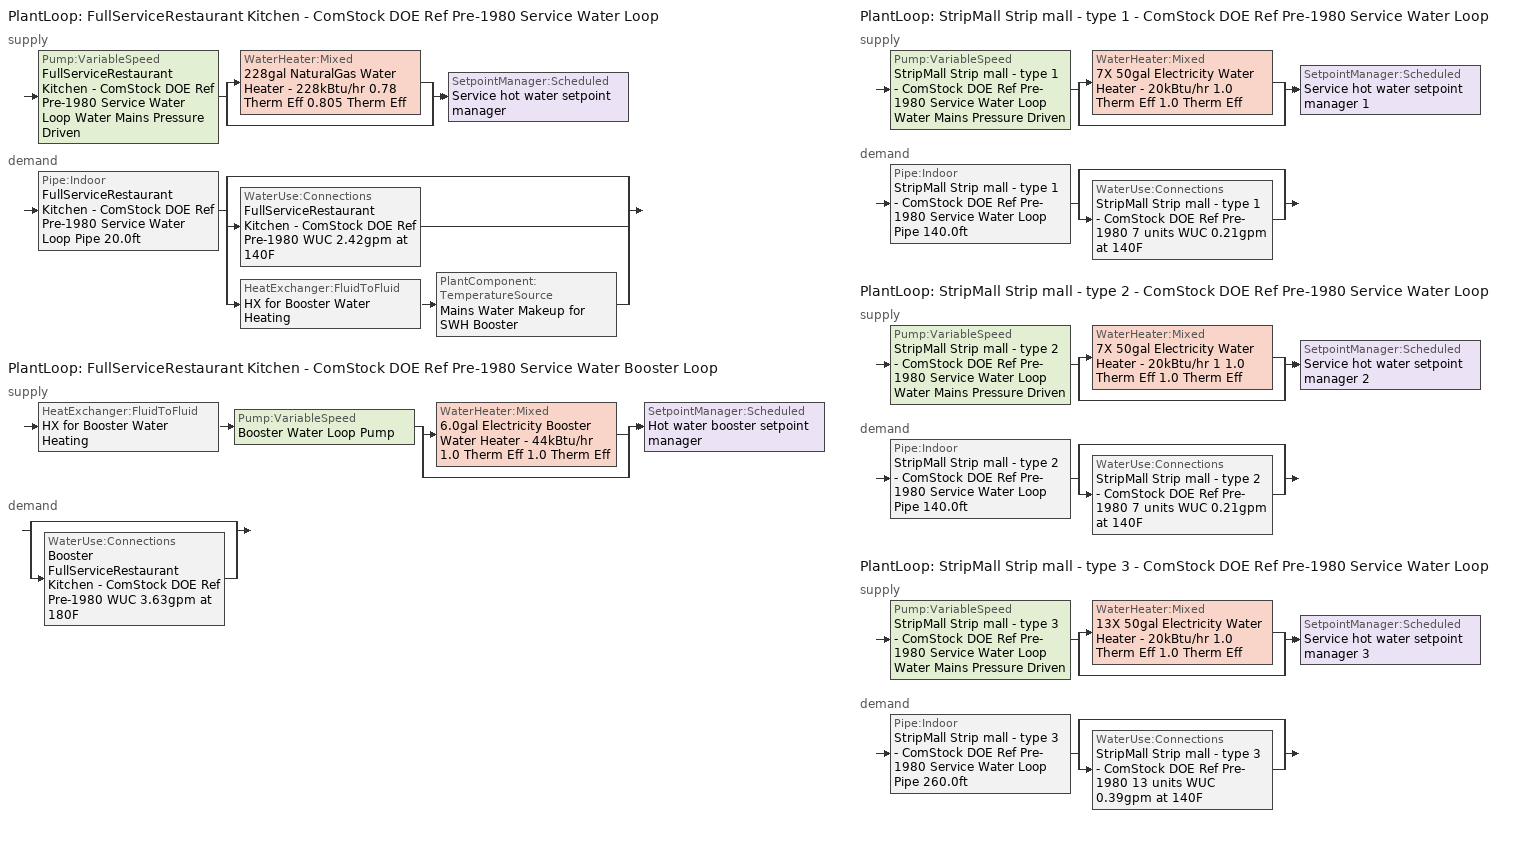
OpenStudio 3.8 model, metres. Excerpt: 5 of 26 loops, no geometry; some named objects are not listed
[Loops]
PlantLoop 'FullServiceRestaurant Kitchen - ComStock DOE Ref Pre-1980 Service Water Loop'
 supply: Pump:VariableSpeed 'FullServiceRestaurant Kitchen - ComStock DOE Ref Pre-1980 Service Water Loop Water Mains Pressure Driven' > split
  | WaterHeater:Mixed '228gal NaturalGas Water Heater - 228kBtu/hr 0.78 Therm Eff 0.805 Therm Eff'
  | bypass
  join > SetpointManager:Scheduled 'Service hot water setpoint manager'
 demand: Pipe:Indoor 'FullServiceRestaurant Kitchen - ComStock DOE Ref Pre-1980 Service Water Loop Pipe 20.0ft' > split
  | bypass
  | WaterUse:Connections 'FullServiceRestaurant Kitchen - ComStock DOE Ref Pre-1980 WUC 2.42gpm at 140F'
  | HeatExchanger:FluidToFluid 'HX for Booster Water Heating' > PlantComponent:TemperatureSource 'Mains Water Makeup for SWH Booster'
PlantLoop 'FullServiceRestaurant Kitchen - ComStock DOE Ref Pre-1980 Service Water Booster Loop'
 supply: HeatExchanger:FluidToFluid 'HX for Booster Water Heating' > Pump:VariableSpeed 'Booster Water Loop Pump' > split
  | WaterHeater:Mixed '6.0gal Electricity Booster Water Heater - 44kBtu/hr 1.0 Therm Eff 1.0 Therm Eff'
  | bypass
  join > SetpointManager:Scheduled 'Hot water booster setpoint manager'
 demand: split
  | bypass
  | WaterUse:Connections 'Booster FullServiceRestaurant Kitchen - ComStock DOE Ref Pre-1980 WUC 3.63gpm at 180F'
PlantLoop 'StripMall Strip mall - type 1 - ComStock DOE Ref Pre-1980 Service Water Loop'
 supply: Pump:VariableSpeed 'StripMall Strip mall - type 1 - ComStock DOE Ref Pre-1980 Service Water Loop Water Mains Pressure Driven' > split
  | WaterHeater:Mixed '7X 50gal Electricity Water Heater - 20kBtu/hr 1.0 Therm Eff 1.0 Therm Eff'
  | bypass
  join > SetpointManager:Scheduled 'Service hot water setpoint manager 1'
 demand: Pipe:Indoor 'StripMall Strip mall - type 1 - ComStock DOE Ref Pre-1980 Service Water Loop Pipe 140.0ft' > split
  | bypass
  | WaterUse:Connections 'StripMall Strip mall - type 1 - ComStock DOE Ref Pre-1980 7 units WUC 0.21gpm at 140F'
PlantLoop 'StripMall Strip mall - type 2 - ComStock DOE Ref Pre-1980 Service Water Loop'
 supply: Pump:VariableSpeed 'StripMall Strip mall - type 2 - ComStock DOE Ref Pre-1980 Service Water Loop Water Mains Pressure Driven' > split
  | WaterHeater:Mixed '7X 50gal Electricity Water Heater - 20kBtu/hr 1 1.0 Therm Eff 1.0 Therm Eff'
  | bypass
  join > SetpointManager:Scheduled 'Service hot water setpoint manager 2'
 demand: Pipe:Indoor 'StripMall Strip mall - type 2 - ComStock DOE Ref Pre-1980 Service Water Loop Pipe 140.0ft' > split
  | bypass
  | WaterUse:Connections 'StripMall Strip mall - type 2 - ComStock DOE Ref Pre-1980 7 units WUC 0.21gpm at 140F'
PlantLoop 'StripMall Strip mall - type 3 - ComStock DOE Ref Pre-1980 Service Water Loop'
 supply: Pump:VariableSpeed 'StripMall Strip mall - type 3 - ComStock DOE Ref Pre-1980 Service Water Loop Water Mains Pressure Driven' > split
  | WaterHeater:Mixed '13X 50gal Electricity Water Heater - 20kBtu/hr 1.0 Therm Eff 1.0 Therm Eff'
  | bypass
  join > SetpointManager:Scheduled 'Service hot water setpoint manager 3'
 demand: Pipe:Indoor 'StripMall Strip mall - type 3 - ComStock DOE Ref Pre-1980 Service Water Loop Pipe 260.0ft' > split
  | bypass
  | WaterUse:Connections 'StripMall Strip mall - type 3 - ComStock DOE Ref Pre-1980 13 units WUC 0.39gpm at 140F'
[Construction]
Uninsulated copper pipe 0.75in type L: Copper pipe 0.75in type L
Uninsulated copper pipe 0.75in type L 1: Copper pipe 0.75in type L 1
Uninsulated copper pipe 0.75in type L 2: Copper pipe 0.75in type L 2
Uninsulated copper pipe 0.75in type L 3: Copper pipe 0.75in type L 3
[Material] Roughness=Smooth; Thickness {m}=0.001143; Conductivity {W/m-K}=386; Density {kg/m3}=8906.27; Specific Heat {J/kg-K}=385.1856; Thermal Absorptance=0.9; Solar Absorptance=0.7; Visible Absorptance=0.7
Copper pipe 0.75in type L; Copper pipe 0.75in type L 1; Copper pipe 0.75in type L 2; Copper pipe 0.75in type L 3
[WaterUse:Connections] Drain Water Heat Exchanger Type=None; Drain Water Heat Exchanger Destination=Plant
Name | Water Use Equipment Name 1
Booster FullServiceRestaurant Kitchen - ComStock DOE Ref Pre-1980 WUC 3.63gpm at 180F | Booster FullServiceRestaurant Kitchen - ComStock DOE Ref Pre-1980 Service Water Use 3.63gpm at 180F
FullServiceRestaurant Kitchen - ComStock DOE Ref Pre-1980 WUC 2.42gpm at 140F | FullServiceRestaurant Kitchen - ComStock DOE Ref Pre-1980 Service Water Use 2.42gpm at 140F
StripMall Strip mall - type 1 - ComStock DOE Ref Pre-1980 7 units WUC 0.21gpm at 140F | StripMall Strip mall - type 1 - ComStock DOE Ref Pre-1980 7 units Service Water Use 0.21gpm at 140F
StripMall Strip mall - type 2 - ComStock DOE Ref Pre-1980 7 units WUC 0.21gpm at 140F | StripMall Strip mall - type 2 - ComStock DOE Ref Pre-1980 7 units Service Water Use 0.21gpm at 140F
StripMall Strip mall - type 3 - ComStock DOE Ref Pre-1980 13 units WUC 0.39gpm at 140F | StripMall Strip mall - type 3 - ComStock DOE Ref Pre-1980 13 units Service Water Use 0.39gpm at 140F
[WaterUse:Equipment:Definition] Sensible Fraction Schedule=Fraction Sensible - 0.2; Latent Fraction Schedule=Fraction Latent - 0.05
Name | Peak Flow Rate {m3/s} | Target Temperature Schedule
Booster FullServiceRestaurant Kitchen - ComStock DOE Ref Pre-1980 Service Water Use Def 3.63gpm | 0.000228754 | Mixed Water At Faucet Temp - 180F
FullServiceRestaurant Kitchen - ComStock DOE Ref Pre-1980 Service Water Use Def 2.42gpm | 0.000152503 | Mixed Water At Faucet Temp - 140F
StripMall Strip mall - type 1 - ComStock DOE Ref Pre-1980 7 units Service Water Use Def 0.21gpm; StripMall Strip mall - type 2 - ComStock DOE Ref Pre-1980 7 units Service Water Use Def 0.21gpm | 1.32489e-05 | Mixed Water At Faucet Temp - 140F
StripMall Strip mall - type 3 - ComStock DOE Ref Pre-1980 13 units Service Water Use Def 0.39gpm | 2.46052e-05 | Mixed Water At Faucet Temp - 140F
[WaterUse:Equipment]
Name | Water Use Equipment Definition | Flow Rate Fraction Schedule
Booster FullServiceRestaurant Kitchen - ComStock DOE Ref Pre-1980 Service Water Use 3.63gpm at 180F | Booster FullServiceRestaurant Kitchen - ComStock DOE Ref Pre-1980 Service Water Use Def 3.63gpm | RestaurantSitDown BLDG_SWH_SCH
FullServiceRestaurant Kitchen - ComStock DOE Ref Pre-1980 Service Water Use 2.42gpm at 140F | FullServiceRestaurant Kitchen - ComStock DOE Ref Pre-1980 Service Water Use Def 2.42gpm | RestaurantSitDown BLDG_SWH_SCH
StripMall Strip mall - type 1 - ComStock DOE Ref Pre-1980 7 units Service Water Use 0.21gpm at 140F | StripMall Strip mall - type 1 - ComStock DOE Ref Pre-1980 7 units Service Water Use Def 0.21gpm | RetailStripmall Type1_SWH_SCH
StripMall Strip mall - type 2 - ComStock DOE Ref Pre-1980 7 units Service Water Use 0.21gpm at 140F | StripMall Strip mall - type 2 - ComStock DOE Ref Pre-1980 7 units Service Water Use Def 0.21gpm | RetailStripmall Type2_SWH_SCH
StripMall Strip mall - type 3 - ComStock DOE Ref Pre-1980 13 units Service Water Use 0.39gpm at 140F | StripMall Strip mall - type 3 - ComStock DOE Ref Pre-1980 13 units Service Water Use Def 0.39gpm | RetailStripmall Type3_SWH_SCH
[PlantLoop] Glycol Concentration=0; Load Distribution Scheme=Optimal
Name | Maximum Loop Temperature {C} | Minimum Loop Temperature {C} | Maximum Loop Flow Rate {m3/s} | Plant Loop Volume {m3}
FullServiceRestaurant Kitchen - ComStock DOE Ref Pre-1980 Service Water Loop | 60 | 10 | 0.00205878 | 0.247054
FullServiceRestaurant Kitchen - ComStock DOE Ref Pre-1980 Service Water Booster Loop |  |  | 0.000228754 | 0.0274505
StripMall Strip mall - type 1 - ComStock DOE Ref Pre-1980 Service Water Loop; StripMall Strip mall - type 2 - ComStock DOE Ref Pre-1980 Service Water Loop | 60 | 10 | 1.32489e-05 | 0.00158987
StripMall Strip mall - type 3 - ComStock DOE Ref Pre-1980 Service Water Loop | 60 | 10 | 2.46052e-05 | 0.00295262
[Sizing:Plant] Loop Type=Heating; Loop Design Temperature Difference {deltaC}=5; Sizing Option=NonCoincident; Zone Timesteps in Averaging Window=1; Coincident Sizing Factor Mode=None
Name | Design Loop Exit Temperature {C}
FullServiceRestaurant Kitchen - ComStock DOE Ref Pre-1980 Service Water Loop; StripMall Strip mall - type 1 - ComStock DOE Ref Pre-1980 Service Water Loop; StripMall Strip mall - type 2 - ComStock DOE Ref Pre-1980 Service Water Loop; StripMall Strip mall - type 3 - ComStock DOE Ref Pre-1980 Service Water Loop | 60
FullServiceRestaurant Kitchen - ComStock DOE Ref Pre-1980 Service Water Booster Loop | 82.2222
[SetpointManager:Scheduled] Control Variable=Temperature
Name | Schedule | Setpoint Node or NodeList
Service hot water setpoint manager | Service Water Loop Temp - 140F | FullServiceRestaurant Kitchen - ComStock DOE Ref Pre-1980 Service Water Loop Supply Outlet Node
Hot water booster setpoint manager | Service Water Booster Temp - 180.00000000000006F | FullServiceRestaurant Kitchen - ComStock DOE Ref Pre-1980 Service Water Booster Loop Supply Outlet Node
Service hot water setpoint manager 1 | Service Water Loop Temp - 140F | StripMall Strip mall - type 1 - ComStock DOE Ref Pre-1980 Service Water Loop Supply Outlet Node
Service hot water setpoint manager 2 | Service Water Loop Temp - 140F | StripMall Strip mall - type 2 - ComStock DOE Ref Pre-1980 Service Water Loop Supply Outlet Node
Service hot water setpoint manager 3 | Service Water Loop Temp - 140F | StripMall Strip mall - type 3 - ComStock DOE Ref Pre-1980 Service Water Loop Supply Outlet Node
[Pump:VariableSpeed] Coefficient 1 of the Part Load Performance Curve=0; Coefficient 2 of the Part Load Performance Curve=3.2485; Coefficient 3 of the Part Load Performance Curve=-4.7443; Coefficient 4 of the Part Load Performance Curve=2.5294; Pump Control Type=Intermittent; Skin Loss Radiative Fraction=0.5; Design Power Sizing Method=PowerPerFlowPerPressure; Design Electric Power per Unit Flow Rate {W/(m3/s)}=348701.1; Design Shaft Power per Unit Flow Rate per Unit Head {W-s/m3-Pa}=1.28205; Design Minimum Flow Rate Fraction=0
Name | Rated Flow Rate {m3/s} | Rated Pump Head {Pa} | Rated Power Consumption {W} | Motor Efficiency | Minimum Flow Rate {m3/s}
FullServiceRestaurant Kitchen - ComStock DOE Ref Pre-1980 Service Water Loop Water Mains Pressure Driven | 0.00205878 | 0.001 | 3.19935e-06 | 0.825
Booster Water Loop Pump | 0.000228754 | 0 | 0 | 1 | 0
StripMall Strip mall - type 1 - ComStock DOE Ref Pre-1980 Service Water Loop Water Mains Pressure Driven; StripMall Strip mall - type 2 - ComStock DOE Ref Pre-1980 Service Water Loop Water Mains Pressure Driven | 1.32489e-05 | 0.001 | 2.05889e-08 | 0.825
StripMall Strip mall - type 3 - ComStock DOE Ref Pre-1980 Service Water Loop Water Mains Pressure Driven | 2.46052e-05 | 0.001 | 3.82365e-08 | 0.825
[WaterHeater:Mixed] Deadband Temperature Difference {deltaC}=2; Heater Control Type=Cycle; Off Cycle Parasitic Fuel Consumption Rate {W}=0; Off Cycle Parasitic Heat Fraction to Tank=0; On Cycle Parasitic Fuel Consumption Rate {W}=0; On Cycle Parasitic Heat Fraction to Tank=0; Ambient Temperature Indicator=Schedule; Use Side Effectiveness=1; Source Side Effectiveness=1; Use Side Design Flow Rate {m3/s}=autosize; Source Side Design Flow Rate {m3/s}=autosize; Indirect Water Heating Recovery Time {hr}=1.5; Source Side Flow Control Mode=IndirectHeatPrimarySetpoint
Name | Tank Volume {m3} | Setpoint Temperature Schedule | Maximum Temperature Limit {C} | Heater Maximum Capacity {W} | Heater Fuel Type | Heater Thermal Efficiency | Off Cycle Parasitic Fuel Type | On Cycle Parasitic Fuel Type | Ambient Temperature Schedule | Off Cycle Loss Coefficient to Ambient Temperature {W/K} | On Cycle Loss Coefficient to Ambient Temperature {W/K}
228gal NaturalGas Water Heater - 228kBtu/hr 0.78 Therm Eff 0.805 Therm Eff | 0.86469 | Service Water Loop Temp - 140F | 60 | 66945.3 | NaturalGas | 0.804704 | NaturalGas | NaturalGas | Water Heater Ambient Temp Schedule - 70.0f | 10.123 | 10.123
6.0gal Electricity Booster Water Heater - 44kBtu/hr 1.0 Therm Eff 1.0 Therm Eff | 0.0227125 | Service Water Booster Temp - 180.00000000000006F | 82.2222 | 12853.5 | Electricity | 1 | Electricity | Electricity | Water Heater Ambient Temp Schedule - 70.0 | 1.59362 | 1.59362
7X 50gal Electricity Water Heater - 20kBtu/hr 1.0 Therm Eff 1.0 Therm Eff; 7X 50gal Electricity Water Heater - 20kBtu/hr 1 1.0 Therm Eff 1.0 Therm Eff | 1.32489 | Service Water Loop Temp - 140F | 60 | 41029.9 | Electricity | 1 | Electricity | Electricity | Water Heater Ambient Temp Schedule - 70.0f | 1.42106 | 1.42106
13X 50gal Electricity Water Heater - 20kBtu/hr 1.0 Therm Eff 1.0 Therm Eff | 2.46052 | Service Water Loop Temp - 140F | 60 | 76198.5 | Electricity | 1 | Electricity | Electricity | Water Heater Ambient Temp Schedule - 70.0f | 1.42106 | 1.42106
[WaterHeater:Sizing] Design Mode=PeakDraw; Time Storage Can Meet Peak Draw {hr}=0.538503; Time for Tank Recovery {hr}=0; Nominal Tank Volume for Autosizing Plant Connections {m3}=1
228gal NaturalGas Water Heater - 228kBtu/hr 0.78 Therm Eff 0.805 Therm Eff; 6.0gal Electricity Booster Water Heater - 44kBtu/hr 1.0 Therm Eff 1.0 Therm Eff; 7X 50gal Electricity Water Heater - 20kBtu/hr 1.0 Therm Eff 1.0 Therm Eff; 7X 50gal Electricity Water Heater - 20kBtu/hr 1 1.0 Therm Eff 1.0 Therm Eff; 13X 50gal Electricity Water Heater - 20kBtu/hr 1.0 Therm Eff 1.0 Therm Eff
[Pipe:Indoor] Environment Type=Schedule; Pipe Inside Diameter {m}=0.019939
Name | Construction | Ambient Temperature Schedule | Ambient Air Velocity Schedule | Pipe Length {m}
FullServiceRestaurant Kitchen - ComStock DOE Ref Pre-1980 Service Water Loop Pipe 20.0ft | Uninsulated copper pipe 0.75in type L | FullServiceRestaurant Kitchen - ComStock DOE Ref Pre-1980 Service Water Loop Piping Air Temp - 70F | FullServiceRestaurant Kitchen - ComStock DOE Ref Pre-1980 Service Water Loop Piping Air Velocity - 0.67mph | 6.096
StripMall Strip mall - type 1 - ComStock DOE Ref Pre-1980 Service Water Loop Pipe 140.0ft | Uninsulated copper pipe 0.75in type L 1 | StripMall Strip mall - type 1 - ComStock DOE Ref Pre-1980 Service Water Loop Piping Air Temp - 70F | StripMall Strip mall - type 1 - ComStock DOE Ref Pre-1980 Service Water Loop Piping Air Velocity - 0.67mph | 42.672
StripMall Strip mall - type 2 - ComStock DOE Ref Pre-1980 Service Water Loop Pipe 140.0ft | Uninsulated copper pipe 0.75in type L 2 | StripMall Strip mall - type 2 - ComStock DOE Ref Pre-1980 Service Water Loop Piping Air Temp - 70F | StripMall Strip mall - type 2 - ComStock DOE Ref Pre-1980 Service Water Loop Piping Air Velocity - 0.67mph | 42.672
StripMall Strip mall - type 3 - ComStock DOE Ref Pre-1980 Service Water Loop Pipe 260.0ft | Uninsulated copper pipe 0.75in type L 3 | StripMall Strip mall - type 3 - ComStock DOE Ref Pre-1980 Service Water Loop Piping Air Temp - 70F | StripMall Strip mall - type 3 - ComStock DOE Ref Pre-1980 Service Water Loop Piping Air Velocity - 0.67mph | 79.248
[HeatExchanger:FluidToFluid]
HX for Booster Water Heating: Loop Demand Side Design Flow Rate {m3/s}=0.000228754; Loop Supply Side Design Flow Rate {m3/s}=0.000228754; Heat Exchange Model Type=Ideal; Heat Exchanger U-Factor Times Area Value {W/K}=278.766; Control Type=UncontrolledOn; Minimum Temperature Difference to Activate Heat Exchanger {deltaC}=0.01; Heat Transfer Metering End Use Type=LoopToLoop; Component Override Cooling Control Temperature Mode=Loop; Sizing Factor=1; Operation Minimum Temperature Limit {C}=0; Operation Maximum Temperature Limit {C}=100
[PlantComponent:TemperatureSource]
Mains Water Makeup for SWH Booster: Design Volume Flow Rate {m3/s}=0.00205878; Temperature Specification Type=Scheduled; Source Temperature {C}=8; Source Temperature Schedule=Mains Water Temperature
[EnergyManagementSystem:Sensor] Output Variable or Output Meter Index Key=Environment
Name | Output Variable or Output Meter
Mains_Water_Temp_Sen | Site Mains Water Temperature
OAT; OAT_1; OAT_2; OAT_3 | Site Outdoor Air Drybulb Temperature
[EnergyManagementSystem:Actuator] Actuated Component Control Type=Schedule Value
Name | Actuated Component | Actuated Component Type
Mains_Water_Temp_Act | Mains Water Temperature | Schedule:Constant
ZoneFullServiceRestaurantDiningBStoryGroundPSZACHtgSch0 | FullServiceRestaurant HtgSetp | Schedule:Year
ZoneFullServiceRestaurantDiningBStoryGroundPSZACClgSch0 | FullServiceRestaurant ClgSetp | Schedule:Year
ZoneStripMallStripmalltype1BStoryGroundPSZACHtgSch0; ZoneStripMallStripmalltype2BStoryGroundPSZACHtgSch0; ZoneStripMallStripmalltype3BStoryGroundPSZACHtgSch0 | StripMall HtgSetp | Schedule:Year
ZoneStripMallStripmalltype1BStoryGroundPSZACClgSch0; ZoneStripMallStripmalltype2BStoryGroundPSZACClgSch0; ZoneStripMallStripmalltype3BStoryGroundPSZACClgSch0 | StripMall ClgSetp | Schedule:Year
sch_fraction_oa_min_ems_Zone_StripMall_Strip_mall___type_3_B____Story_Ground_PSZ_AC_OA_System_Controller | FRAC_OA_MIN_ems_Zone_StripMall_Strip_mall___type_3_B____Story_Ground_PSZ_AC_OA_System_Controller | Schedule:Constant
sch_fraction_oa_max_ems_Zone_StripMall_Strip_mall___type_3_B____Story_Ground_PSZ_AC_OA_System_Controller | FRAC_OA_MAX_ems_Zone_StripMall_Strip_mall___type_3_B____Story_Ground_PSZ_AC_OA_System_Controller | Schedule:Year
sch_fraction_oa_min_ems_Zone_StripMall_Strip_mall___type_3_B_end_a___Story_Ground_PSZ_AC_OA_System_Controller | FRAC_OA_MIN_ems_Zone_StripMall_Strip_mall___type_3_B_end_a___Story_Ground_PSZ_AC_OA_System_Controller | Schedule:Constant
sch_fraction_oa_max_ems_Zone_StripMall_Strip_mall___type_3_B_end_a___Story_Ground_PSZ_AC_OA_System_Controller | FRAC_OA_MAX_ems_Zone_StripMall_Strip_mall___type_3_B_end_a___Story_Ground_PSZ_AC_OA_System_Controller | Schedule:Year
sch_fraction_oa_min_ems_Zone_StripMall_Strip_mall___type_3_A____Story_Ground_PSZ_AC_OA_System_Controller | FRAC_OA_MIN_ems_Zone_StripMall_Strip_mall___type_3_A____Story_Ground_PSZ_AC_OA_System_Controller | Schedule:Constant
sch_fraction_oa_max_ems_Zone_StripMall_Strip_mall___type_3_A____Story_Ground_PSZ_AC_OA_System_Controller | FRAC_OA_MAX_ems_Zone_StripMall_Strip_mall___type_3_A____Story_Ground_PSZ_AC_OA_System_Controller | Schedule:Year
sch_fraction_oa_min_ems_Zone_StripMall_Strip_mall___type_3_C____Story_Ground_PSZ_AC_OA_System_Controller | FRAC_OA_MIN_ems_Zone_StripMall_Strip_mall___type_3_C____Story_Ground_PSZ_AC_OA_System_Controller | Schedule:Constant
sch_fraction_oa_max_ems_Zone_StripMall_Strip_mall___type_3_C____Story_Ground_PSZ_AC_OA_System_Controller | FRAC_OA_MAX_ems_Zone_StripMall_Strip_mall___type_3_C____Story_Ground_PSZ_AC_OA_System_Controller | Schedule:Year
sch_fraction_oa_min_ems_Zone_FullServiceRestaurant_Dining_B____Story_Ground_PSZ_AC_OA_System_Controller | FRAC_OA_MIN_ems_Zone_FullServiceRestaurant_Dining_B____Story_Ground_PSZ_AC_OA_System_Controller | Schedule:Constant
sch_fraction_oa_max_ems_Zone_FullServiceRestaurant_Dining_B____Story_Ground_PSZ_AC_OA_System_Controller | FRAC_OA_MAX_ems_Zone_FullServiceRestaurant_Dining_B____Story_Ground_PSZ_AC_OA_System_Controller | Schedule:Year
sch_fraction_oa_min_ems_Zone_FullServiceRestaurant_Kitchen_B____Story_Ground_PSZ_AC_OA_System_Controller | FRAC_OA_MIN_ems_Zone_FullServiceRestaurant_Kitchen_B____Story_Ground_PSZ_AC_OA_System_Controller | Schedule:Constant
sch_fraction_oa_max_ems_Zone_FullServiceRestaurant_Kitchen_B____Story_Ground_PSZ_AC_OA_System_Controller | FRAC_OA_MAX_ems_Zone_FullServiceRestaurant_Kitchen_B____Story_Ground_PSZ_AC_OA_System_Controller | Schedule:Constant
sch_fraction_oa_min_ems_Zone_StripMall_Strip_mall___type_2_A____Story_Ground_PSZ_AC_OA_System_Controller | FRAC_OA_MIN_ems_Zone_StripMall_Strip_mall___type_2_A____Story_Ground_PSZ_AC_OA_System_Controller | Schedule:Constant
sch_fraction_oa_max_ems_Zone_StripMall_Strip_mall___type_2_A____Story_Ground_PSZ_AC_OA_System_Controller | FRAC_OA_MAX_ems_Zone_StripMall_Strip_mall___type_2_A____Story_Ground_PSZ_AC_OA_System_Controller | Schedule:Year
sch_fraction_oa_min_ems_Zone_StripMall_Strip_mall___type_1_A____Story_Ground_PSZ_AC_OA_System_Controller | FRAC_OA_MIN_ems_Zone_StripMall_Strip_mall___type_1_A____Story_Ground_PSZ_AC_OA_System_Controller | Schedule:Constant
sch_fraction_oa_max_ems_Zone_StripMall_Strip_mall___type_1_A____Story_Ground_PSZ_AC_OA_System_Controller | FRAC_OA_MAX_ems_Zone_StripMall_Strip_mall___type_1_A____Story_Ground_PSZ_AC_OA_System_Controller | Schedule:Year
sch_fraction_oa_min_ems_Zone_StripMall_Strip_mall___type_1_C____Story_Ground_PSZ_AC_OA_System_Controller | FRAC_OA_MIN_ems_Zone_StripMall_Strip_mall___type_1_C____Story_Ground_PSZ_AC_OA_System_Controller | Schedule:Constant
sch_fraction_oa_max_ems_Zone_StripMall_Strip_mall___type_1_C____Story_Ground_PSZ_AC_OA_System_Controller | FRAC_OA_MAX_ems_Zone_StripMall_Strip_mall___type_1_C____Story_Ground_PSZ_AC_OA_System_Controller | Schedule:Year
sch_fraction_oa_min_ems_Zone_FullServiceRestaurant_Dining_C____Story_Ground_PSZ_AC_OA_System_Controller | FRAC_OA_MIN_ems_Zone_FullServiceRestaurant_Dining_C____Story_Ground_PSZ_AC_OA_System_Controller | Schedule:Constant
sch_fraction_oa_max_ems_Zone_FullServiceRestaurant_Dining_C____Story_Ground_PSZ_AC_OA_System_Controller | FRAC_OA_MAX_ems_Zone_FullServiceRestaurant_Dining_C____Story_Ground_PSZ_AC_OA_System_Controller | Schedule:Year
sch_fraction_oa_min_ems_Zone_StripMall_Strip_mall___type_1_B____Story_Ground_PSZ_AC_OA_System_Controller | FRAC_OA_MIN_ems_Zone_StripMall_Strip_mall___type_1_B____Story_Ground_PSZ_AC_OA_System_Controller | Schedule:Constant
sch_fraction_oa_max_ems_Zone_StripMall_Strip_mall___type_1_B____Story_Ground_PSZ_AC_OA_System_Controller | FRAC_OA_MAX_ems_Zone_StripMall_Strip_mall___type_1_B____Story_Ground_PSZ_AC_OA_System_Controller | Schedule:Year
sch_fraction_oa_min_ems_Zone_StripMall_Strip_mall___type_2_B____Story_Ground_PSZ_AC_OA_System_Controller | FRAC_OA_MIN_ems_Zone_StripMall_Strip_mall___type_2_B____Story_Ground_PSZ_AC_OA_System_Controller | Schedule:Constant
sch_fraction_oa_max_ems_Zone_StripMall_Strip_mall___type_2_B____Story_Ground_PSZ_AC_OA_System_Controller | FRAC_OA_MAX_ems_Zone_StripMall_Strip_mall___type_2_B____Story_Ground_PSZ_AC_OA_System_Controller | Schedule:Year
sch_fraction_oa_min_ems_Zone_FullServiceRestaurant_Dining_A____Story_Ground_PSZ_AC_OA_System_Controller | FRAC_OA_MIN_ems_Zone_FullServiceRestaurant_Dining_A____Story_Ground_PSZ_AC_OA_System_Controller | Schedule:Constant
sch_fraction_oa_max_ems_Zone_FullServiceRestaurant_Dining_A____Story_Ground_PSZ_AC_OA_System_Controller | FRAC_OA_MAX_ems_Zone_FullServiceRestaurant_Dining_A____Story_Ground_PSZ_AC_OA_System_Controller | Schedule:Year
sch_fraction_oa_min_ems_Zone_StripMall_Strip_mall___type_2_B_end_b___Story_Ground_PSZ_AC_OA_System_Controller | FRAC_OA_MIN_ems_Zone_StripMall_Strip_mall___type_2_B_end_b___Story_Ground_PSZ_AC_OA_System_Controller | Schedule:Constant
sch_fraction_oa_max_ems_Zone_StripMall_Strip_mall___type_2_B_end_b___Story_Ground_PSZ_AC_OA_System_Controller | FRAC_OA_MAX_ems_Zone_StripMall_Strip_mall___type_2_B_end_b___Story_Ground_PSZ_AC_OA_System_Controller | Schedule:Year
[EnergyManagementSystem:Program]
Mains_Water_Prg: SET Mains_Water_Temp_Act = Mains_Water_Temp_Sen
ZoneFullServiceRestaurantDiningBStoryGroundPSZACOptimumStartProg0: IF DaylightSavings==0 && DayOfWeek>1 && Hour==5 && OAT<23.9 && OAT>1.7; SET ZoneFullServiceRestaurantDiningBStoryGroundPSZACClgSch0 = 29.4; SET ZoneFullServiceRestaurantDiningBStoryGroundPSZACHtgSch0 = 15.6; ELSEIF DaylightSavings==0 && DayOfWeek==1 && Hour==7 && OAT<23.9 && OAT>1.7; SET ZoneFullServiceRestaurantDiningBStoryGroundPSZACClgSch0 = 29.4; SET ZoneFullServiceRestaurantDiningBStoryGroundPSZACHtgSch0 = 15.6; ELSEIF DaylightSavings==1 && DayOfWeek>1 && Hour==4 && OAT<23.9 && OAT>1.7; SET ZoneFullServiceRestaurantDiningBStoryGroundPSZACClgSch0 = 29.4; SET ZoneFullServiceRestaurantDiningBStoryGroundPSZACHtgSch0 = 15.6; ELSEIF DaylightSavings==1 && DayOfWeek==1 && Hour==6 && OAT<23.9 && OAT>1.7; SET ZoneFullServiceRestaurantDiningBStoryGroundPSZACClgSch0 = 29.4; SET ZoneFullServiceRestaurantDiningBStoryGroundPSZACHtgSch0 = 15.6; ELSE; SET ZoneFullServiceRestaurantDiningBStoryGroundPSZACClgSch0 = NULL; SET ZoneFullServiceRestaurantDiningBStoryGroundPSZACHtgSch0 = NULL; ENDIF
ZoneStripMallStripmalltype1BStoryGroundPSZACOptimumStartProg0: IF DaylightSavings==0 && DayOfWeek>1 && Hour==5 && OAT_1<23.9 && OAT_1>1.7; SET ZoneStripMallStripmalltype1BStoryGroundPSZACClgSch0 = 29.4; SET ZoneStripMallStripmalltype1BStoryGroundPSZACHtgSch0 = 15.6; ELSEIF DaylightSavings==0 && DayOfWeek==1 && Hour==7 && OAT_1<23.9 && OAT_1>1.7; SET ZoneStripMallStripmalltype1BStoryGroundPSZACClgSch0 = 29.4; SET ZoneStripMallStripmalltype1BStoryGroundPSZACHtgSch0 = 15.6; ELSEIF DaylightSavings==1 && DayOfWeek>1 && Hour==4 && OAT_1<23.9 && OAT_1>1.7; SET ZoneStripMallStripmalltype1BStoryGroundPSZACClgSch0 = 29.4; SET ZoneStripMallStripmalltype1BStoryGroundPSZACHtgSch0 = 15.6; ELSEIF DaylightSavings==1 && DayOfWeek==1 && Hour==6 && OAT_1<23.9 && OAT_1>1.7; SET ZoneStripMallStripmalltype1BStoryGroundPSZACClgSch0 = 29.4; SET ZoneStripMallStripmalltype1BStoryGroundPSZACHtgSch0 = 15.6; ELSE; SET ZoneStripMallStripmalltype1BStoryGroundPSZACClgSch0 = NULL; SET ZoneStripMallStripmalltype1BStoryGroundPSZACHtgSch0 = NULL; ENDIF
[Schedule:Ruleset]
Name | Default Day Schedule | Summer Design Day Schedule | Winter Design Day Schedule
RestaurantSitDown BLDG_SWH_SCH | RestaurantSitDown BLDG_SWH_SCH Default | RestaurantSitDown BLDG_SWH_SCH Summer Design Day | RestaurantSitDown BLDG_SWH_SCH Winter Design Day
Fraction Sensible - 0.2 | Fraction Sensible - 0.2 Default
Fraction Latent - 0.05 | Fraction Latent - 0.05 Default
Mixed Water At Faucet Temp - 180F | Mixed Water At Faucet Temp - 180F Default
Mixed Water At Faucet Temp - 140F | Mixed Water At Faucet Temp - 140F Default
Service Water Loop Temp - 140F | Service Water Loop Temp - 140F Default
Water Heater Ambient Temp Schedule - 70.0f | Water Heater Ambient Temp Schedule - 70.0f Default
FullServiceRestaurant Kitchen - ComStock DOE Ref Pre-1980 Service Water Loop Piping Air Temp - 70F | FullServiceRestaurant Kitchen - ComStock DOE Ref Pre-1980 Service Water Loop Piping Air Temp - 70F Default
FullServiceRestaurant Kitchen - ComStock DOE Ref Pre-1980 Service Water Loop Piping Air Velocity - 0.67mph | FullServiceRestaurant Kitchen - ComStock DOE Ref Pre-1980 Service Water Loop Piping Air Velocity - 0.67mph Default
Service Water Booster Temp - 180.00000000000006F | Service Water Booster Temp - 180.00000000000006F Default
Water Heater Ambient Temp Schedule - 70.0 | Water Heater Ambient Temp Schedule - 70.0 Default
RetailStripmall Type1_SWH_SCH | RetailStripmall Type1_SWH_SCH Default | RetailStripmall Type1_SWH_SCH Summer Design Day | RetailStripmall Type1_SWH_SCH Winter Design Day
StripMall Strip mall - type 1 - ComStock DOE Ref Pre-1980 Service Water Loop Piping Air Temp - 70F | StripMall Strip mall - type 1 - ComStock DOE Ref Pre-1980 Service Water Loop Piping Air Temp - 70F Default
StripMall Strip mall - type 1 - ComStock DOE Ref Pre-1980 Service Water Loop Piping Air Velocity - 0.67mph | StripMall Strip mall - type 1 - ComStock DOE Ref Pre-1980 Service Water Loop Piping Air Velocity - 0.67mph Default
RetailStripmall Type2_SWH_SCH | RetailStripmall Type2_SWH_SCH Default | RetailStripmall Type2_SWH_SCH Summer Design Day | RetailStripmall Type2_SWH_SCH Winter Design Day
StripMall Strip mall - type 2 - ComStock DOE Ref Pre-1980 Service Water Loop Piping Air Temp - 70F | StripMall Strip mall - type 2 - ComStock DOE Ref Pre-1980 Service Water Loop Piping Air Temp - 70F Default
StripMall Strip mall - type 2 - ComStock DOE Ref Pre-1980 Service Water Loop Piping Air Velocity - 0.67mph | StripMall Strip mall - type 2 - ComStock DOE Ref Pre-1980 Service Water Loop Piping Air Velocity - 0.67mph Default
RetailStripmall Type3_SWH_SCH | RetailStripmall Type3_SWH_SCH Default | RetailStripmall Type3_SWH_SCH Summer Design Day | RetailStripmall Type3_SWH_SCH Winter Design Day
StripMall Strip mall - type 3 - ComStock DOE Ref Pre-1980 Service Water Loop Piping Air Temp - 70F | StripMall Strip mall - type 3 - ComStock DOE Ref Pre-1980 Service Water Loop Piping Air Temp - 70F Default
StripMall Strip mall - type 3 - ComStock DOE Ref Pre-1980 Service Water Loop Piping Air Velocity - 0.67mph | StripMall Strip mall - type 3 - ComStock DOE Ref Pre-1980 Service Water Loop Piping Air Velocity - 0.67mph Default
[Schedule:Day]
RestaurantSitDown BLDG_SWH_SCH Default: Average, 6, 0, 0, 6, 15, 0.009375, 6, 30, 0.01875, 6, 45, 0.028125, 7, 0, 0.0375, 7, 15, 0.046875, 7, 30, 0.05625, 7, 45, 0.065625, 8, 0, 0.075, 8, 15, 0.084375, 8, 30, 0.09375, 8, 45, 0.103125, 9, 0, 0.1125, 9, 15, 0.121875, 9, 30, 0.13125, 9, 45, 0.140625, 10, 0, 0.15, 10, 48, 0.15, 11, 3, 0.486207, 11, 18, 0.472414, 11, 33, 0.458621, 11, 48, 0.444828, 12, 3, 0.431034, 12, 18, 0.417241, 12, 33, 0.403448, 12, 37, 0.4, 12, 52, 0.3875, 13, 7, 0.375, 13, 22, 0.3625, 13, 37, 0.35, 13, 52, 0.3375, 14, 7, 0.325, 14, 22, 0.3125, 14, 37, 0.3, 16, 7, 0.3, 16, 22, 0.38, 16, 26, 0.4, 16, 45, 0.5, 17, 0, 0.475, 17, 15, 0.45, 17, 30, 0.425, 17, 45, 0.4, 18, 0, 0.425, 18, 15, 0.45, 18, 30, 0.475, 18, 45, 0.5, 19, 0, 0.475, 19, 15, 0.45, 19, 30, 0.425, 19, 45, 0.4, 20, 0, 0.35, 20, 15, 0.3, 20, 30, 0.25, 20, 45, 0.2, 21, 0, 0.2125, 21, 15, 0.225, 21, 30, 0.2375, 21, 45, 0.25, 22, 0, 0.1875, 22, 15, 0.125, 22, 30, 0.0625, 22, 45, 0, 24, 0, 0
RestaurantSitDown BLDG_SWH_SCH Summer Design Day: 1, 0, 0.2, 6, 0, 0, 7, 0, 0.15, 8, 0, 0.6, 9, 0, 0.55, 10, 0, 0.45, 11, 0, 0.4, 12, 0, 0.45, 13, 0, 0.4, 14, 0, 0.35, 17, 0, 0.3, 18, 0, 0.4, 19, 0, 0.55, 20, 0, 0.6, 21, 0, 0.5, 22, 0, 0.55, 23, 0, 0.45, 24, 0, 0.25
RestaurantSitDown BLDG_SWH_SCH SmrDsn|Wkdy Day: Average, 7, 30, 0, 7, 45, 0.0375, 8, 0, 0.075, 8, 15, 0.1125, 8, 30, 0.15, 8, 45, 0.2625, 9, 0, 0.375, 9, 15, 0.4875, 9, 30, 0.6, 9, 45, 0.5875, 10, 0, 0.575, 10, 15, 0.5625, 10, 30, 0.55, 10, 45, 0.525, 11, 0, 0.5, 11, 15, 0.475, 11, 30, 0.45, 11, 45, 0.41, 11, 48, 0.4, 12, 3, 0.41, 12, 7, 0.4, 12, 22, 0.3875, 12, 37, 0.375, 12, 52, 0.3625, 13, 7, 0.35, 13, 22, 0.3375, 13, 37, 0.325, 13, 52, 0.3125, 14, 7, 0.3, 16, 7, 0.3, 16, 22, 0.38, 16, 26, 0.4, 16, 41, 0.59, 16, 45, 0.6, 17, 0, 0.575, 17, 15, 0.55, 17, 30, 0.525, 17, 45, 0.5, 18, 0, 0.5125, 18, 15, 0.525, 18, 30, 0.5375, 18, 45, 0.55, 19, 0, 0.525, 19, 15, 0.5, 19, 30, 0.475, 19, 45, 0.45, 20, 0, 0.4, 20, 15, 0.35, 20, 30, 0.3, 20, 45, 0.25, 21, 0, 0.2375, 21, 15, 0.225, 21, 30, 0.2125, 21, 45, 0.2, 22, 0, 0.15, 22, 15, 0.1, 22, 30, 0.05, 22, 45, 0, 24, 0, 0
RestaurantSitDown BLDG_SWH_SCH Winter Design Day: 1, 0, 0.2, 6, 0, 0, 9, 0, 0.15, 10, 0, 0.5, 11, 0, 0.45, 13, 0, 0.5, 14, 0, 0.45, 16, 0, 0.4, 17, 0, 0.35, 18, 0, 0.4, 20, 0, 0.55, 21, 0, 0.5, 22, 0, 0.55, 23, 0, 0.4, 24, 0, 0.3
RestaurantSitDown BLDG_SWH_SCH WntrDsn|Sat Day: Average, 6, 30, 0, 6, 45, 0.0125, 7, 0, 0.025, 7, 15, 0.0375, 7, 30, 0.05, 7, 45, 0.0625, 8, 0, 0.075, 8, 15, 0.0875, 8, 30, 0.1, 8, 45, 0.1125, 9, 0, 0.125, 9, 15, 0.1375, 9, 30, 0.15, 10, 30, 0.15, 10, 45, 0.2375, 11, 0, 0.325, 11, 15, 0.4125, 11, 30, 0.5, 11, 33, 0.45, 11, 37, 0.5, 11, 52, 0.4875, 12, 7, 0.475, 12, 22, 0.4625, 12, 37, 0.45, 12, 52, 0.4375, 13, 7, 0.425, 13, 22, 0.4125, 13, 37, 0.4, 14, 37, 0.4, 14, 52, 0.3875, 15, 7, 0.375, 15, 22, 0.3625, 15, 37, 0.35, 15, 52, 0.3625, 16, 7, 0.375, 16, 22, 0.3875, 16, 37, 0.4, 16, 41, 0.55, 16, 45, 0.5, 17, 0, 0.5125, 17, 15, 0.525, 17, 30, 0.5375, 17, 45, 0.55, 18, 0, 0.5125, 18, 15, 0.475, 18, 30, 0.4375, 18, 45, 0.4, 19, 0, 0.375, 19, 15, 0.35, 19, 30, 0.325, 19, 45, 0.3, 20, 0, 0.275, 20, 15, 0.25, 20, 30, 0.225, 20, 45, 0.2, 21, 0, 0.15, 21, 15, 0.1, 21, 30, 0.05, 21, 45, 0, 24, 0, 0
Fraction Sensible - 0.2 Default: 24, 0, 0.2
Fraction Latent - 0.05 Default: 24, 0, 0.05
Mixed Water At Faucet Temp - 180F Default; Service Water Booster Temp - 180.00000000000006F Default: 24, 0, 82.2222
Mixed Water At Faucet Temp - 140F Default; Service Water Loop Temp - 140F Default: 24, 0, 60
Water Heater Ambient Temp Schedule - 70.0f Default; FullServiceRestaurant Kitchen - ComStock DOE Ref Pre-1980 Service Water Loop Piping Air Temp - 70F Default; Water Heater Ambient Temp Schedule - 70.0 Default; StripMall Strip mall - type 1 - ComStock DOE Ref Pre-1980 Service Water Loop Piping Air Temp - 70F Default; StripMall Strip mall - type 2 - ComStock DOE Ref Pre-1980 Service Water Loop Piping Air Temp - 70F Default; StripMall Strip mall - type 3 - ComStock DOE Ref Pre-1980 Service Water Loop Piping Air Temp - 70F Default: 24, 0, 21.1111
FullServiceRestaurant Kitchen - ComStock DOE Ref Pre-1980 Service Water Loop Piping Air Velocity - 0.67mph Default; StripMall Strip mall - type 1 - ComStock DOE Ref Pre-1980 Service Water Loop Piping Air Velocity - 0.67mph Default; StripMall Strip mall - type 2 - ComStock DOE Ref Pre-1980 Service Water Loop Piping Air Velocity - 0.67mph Default; StripMall Strip mall - type 3 - ComStock DOE Ref Pre-1980 Service Water Loop Piping Air Velocity - 0.67mph Default: 24, 0, 0.3
RetailStripmall Type1_SWH_SCH Default: Average, 9, 30, 0, 9, 45, 0.025, 10, 0, 0.05, 10, 15, 0.075, 10, 30, 0.1, 10, 45, 0.11, 11, 0, 0.12, 11, 15, 0.13, 11, 30, 0.14, 11, 45, 0.26, 11, 48, 0.29, 12, 3, 0.35, 12, 7, 0.36, 13, 7, 0.36, 13, 22, 0.355, 13, 37, 0.35, 13, 52, 0.345, 14, 7, 0.34, 14, 22, 0.3425, 14, 37, 0.345, 14, 52, 0.3475, 15, 7, 0.35, 15, 22, 0.355, 15, 37, 0.36, 15, 52, 0.365, 16, 7, 0.37, 16, 22, 0.346, 16, 26, 0.34, 16, 41, 0.266, 16, 45, 0.27, 17, 0, 0.255, 17, 15, 0.24, 17, 30, 0.225, 17, 45, 0.21, 18, 0, 0.1975, 18, 15, 0.185, 18, 30, 0.1725, 18, 45, 0.16, 19, 45, 0.16, 20, 0, 0.145, 20, 15, 0.13, 20, 30, 0.115, 20, 45, 0.1, 21, 0, 0.075, 21, 15, 0.05, 21, 30, 0.025, 21, 45, 0, 24, 0, 0
RetailStripmall Type1_SWH_SCH Summer Design Day: 7, 0, 0, 9, 0, 0.04, 10, 0, 0.15, 11, 0, 0.23, 12, 0, 0.32, 13, 0, 0.41, 14, 0, 0.62, 15, 0, 0.6, 16, 0, 0.55, 17, 0, 0.45, 18, 0, 0.5, 19, 0, 0.46, 20, 0, 0.47, 21, 0, 0.34, 22, 0, 0.33, 23, 0, 0.23, 24, 0, 0.13
RetailStripmall Type1_SWH_SCH SmrDsn|Mon|Tue|Wed|Thu Day: Average, 8, 0, 0, 8, 15, 0.005, 8, 30, 0.01, 8, 45, 0.015, 9, 0, 0.02, 9, 15, 0.025, 9, 30, 0.03, 9, 45, 0.035, 10, 0, 0.04, 10, 30, 0.04, 10, 45, 0.0675, 11, 0, 0.095, 11, 15, 0.1225, 11, 30, 0.15, 11, 45, 0.214, 11, 48, 0.23, 12, 3, 0.392, 12, 7, 0.41, 12, 22, 0.4625, 12, 37, 0.515, 12, 52, 0.5675, 13, 7, 0.62, 13, 22, 0.615, 13, 37, 0.61, 13, 52, 0.605, 14, 7, 0.6, 14, 22, 0.5875, 14, 37, 0.575, 14, 52, 0.5625, 15, 7, 0.55, 15, 22, 0.525, 15, 37, 0.5, 15, 52, 0.475, 16, 7, 0.45, 16, 22, 0.49, 16, 26, 0.5, 16, 41, 0.468, 16, 45, 0.47, 17, 0, 0.4375, 17, 15, 0.405, 17, 30, 0.3725, 17, 45, 0.34, 18, 0, 0.3375, 18, 15, 0.335, 18, 30, 0.3325, 18, 45, 0.33, 19, 0, 0.305, 19, 15, 0.28, 19, 30, 0.255, 19, 45, 0.23, 20, 0, 0.205, 20, 15, 0.18, 20, 30, 0.155, 20, 45, 0.13, 21, 0, 0.0975, 21, 15, 0.065, 21, 30, 0.0325, 21, 45, 0, 24, 0, 0
RetailStripmall Type1_SWH_SCH Winter Design Day: 1, 0, 0.13, 9, 0, 0, 10, 0, 0.2, 11, 0, 0.23, 12, 0, 0.32, 13, 0, 0.41, 14, 0, 0.65, 15, 0, 0.6, 16, 0, 0.55, 17, 0, 0.45, 18, 0, 0.5, 19, 0, 0.46, 20, 0, 0.47, 21, 0, 0.34, 22, 0, 0.33, 23, 0, 0.23, 24, 0, 0.13
RetailStripmall Type1_SWH_SCH WntrDsn|Sat|Fri Day; autogen Schedule Rule 24 2_day_sch: Average, 0, 30, 0.13, 0, 45, 0.0975, 1, 0, 0.065, 1, 15, 0.0325, 1, 30, 0, 8, 30, 0, 8, 45, 0.05, 9, 0, 0.1, 9, 15, 0.15, 9, 30, 0.2, 9, 45, 0.2075, 10, 0, 0.215, 10, 15, 0.2225, 10, 30, 0.23, 10, 45, 0.2525, 11, 0, 0.275, 11, 15, 0.2975, 11, 30, 0.32, 11, 45, 0.3425, 12, 0, 0.365, 12, 15, 0.3875, 12, 30, 0.41, 12, 45, 0.47, 13, 0, 0.53, 13, 15, 0.59, 13, 30, 0.65, 13, 45, 0.6375, 14, 0, 0.625, 14, 15, 0.6125, 14, 30, 0.6, 14, 45, 0.5875, 15, 0, 0.575, 15, 15, 0.5625, 15, 30, 0.55, 15, 45, 0.525, 16, 0, 0.5, 16, 15, 0.475, 16, 30, 0.45, 16, 45, 0.4625, 17, 0, 0.475, 17, 15, 0.4875, 17, 30, 0.5, 17, 45, 0.49, 18, 0, 0.48, 18, 15, 0.47, 18, 30, 0.46, 18, 45, 0.4625, 19, 0, 0.465, 19, 15, 0.4675, 19, 30, 0.47, 19, 45, 0.4375, 20, 0, 0.405, 20, 15, 0.3725, 20, 30, 0.34, 20, 45, 0.3375, 21, 0, 0.335, 21, 15, 0.3325, 21, 30, 0.33, 21, 45, 0.305, 22, 0, 0.28, 22, 15, 0.255, 22, 30, 0.23, 22, 45, 0.205, 23, 0, 0.18, 23, 15, 0.155, 23, 30, 0.13, 24, 0, 0.13
RetailStripmall Type2_SWH_SCH Default: Average, 10, 30, 0, 10, 45, 0.03, 11, 0, 0.06, 11, 15, 0.09, 11, 30, 0.12, 11, 45, 0.136, 11, 48, 0.14, 12, 3, 0.322, 12, 7, 0.33, 12, 22, 0.3475, 12, 37, 0.365, 12, 52, 0.3825, 13, 7, 0.4, 13, 22, 0.39, 13, 37, 0.38, 13, 52, 0.37, 14, 7, 0.36, 14, 22, 0.3625, 14, 37, 0.365, 14, 52, 0.3675, 15, 7, 0.37, 15, 22, 0.365, 15, 37, 0.36, 15, 52, 0.355, 16, 7, 0.35, 16, 22, 0.366, 16, 26, 0.37, 24, 0, 0
RetailStripmall Type2_SWH_SCH Summer Design Day: 8, 0, 0, 9, 0, 0.15, 10, 0, 0.23, 11, 0, 0.32, 12, 0, 0.41, 13, 0, 0.57, 14, 0, 0.62, 15, 0, 0.61, 16, 0, 0.5, 17, 0, 0.45, 18, 0, 0.46, 19, 0, 0.47, 20, 0, 0.42, 21, 0, 0.34, 24, 0, 0
RetailStripmall Type2_SWH_SCH SmrDsn|Wkdy Day: Average, 9, 30, 0, 9, 45, 0.0375, 10, 0, 0.075, 10, 15, 0.1125, 10, 30, 0.15, 10, 45, 0.17, 11, 0, 0.19, 11, 15, 0.21, 11, 30, 0.23, 11, 45, 0.302, 11, 48, 0.32, 12, 3, 0.538, 12, 7, 0.57, 12, 22, 0.5825, 12, 37, 0.595, 12, 52, 0.6075, 13, 7, 0.62, 13, 22, 0.6175, 13, 37, 0.615, 13, 52, 0.6125, 14, 7, 0.61, 14, 22, 0.5825, 14, 37, 0.555, 14, 52, 0.5275, 15, 7, 0.5, 15, 22, 0.4875, 15, 37, 0.475, 15, 52, 0.4625, 16, 7, 0.45, 16, 22, 0.458, 16, 26, 0.46, 16, 41, 0.43, 16, 45, 0.42, 17, 0, 0.4, 17, 15, 0.38, 17, 30, 0.36, 17, 45, 0.34, 18, 0, 0.255, 18, 15, 0.17, 18, 30, 0.085, 18, 45, 0, 24, 0, 0
RetailStripmall Type2_SWH_SCH Winter Design Day: 8, 0, 0, 9, 0, 0.2, 10, 0, 0.24, 11, 0, 0.27, 12, 0, 0.42, 13, 0, 0.54, 14, 0, 0.62, 15, 0, 0.6, 16, 0, 0.5, 17, 0, 0.48, 18, 0, 0.47, 19, 0, 0.34, 24, 0, 0
RetailStripmall Type2_SWH_SCH WntrDsn|Sat Day: Average, 9, 30, 0, 9, 45, 0.05, 10, 0, 0.1, 10, 15, 0.15, 10, 30, 0.2, 10, 45, 0.21, 11, 0, 0.22, 11, 15, 0.23, 11, 30, 0.24, 11, 33, 0.27, 11, 37, 0.54, 11, 52, 0.56, 12, 7, 0.58, 12, 22, 0.6, 12, 37, 0.62, 12, 52, 0.615, 13, 7, 0.61, 13, 22, 0.605, 13, 37, 0.6, 13, 52, 0.575, 14, 7, 0.55, 14, 22, 0.525, 14, 37, 0.5, 14, 52, 0.495, 15, 7, 0.49, 15, 22, 0.485, 15, 37, 0.48, 15, 52, 0.4775, 16, 7, 0.475, 16, 22, 0.4725, 16, 37, 0.47, 16, 41, 0.34, 24, 0, 0
RetailStripmall Type3_SWH_SCH Default: Average, 0, 11, 0.190502, 0, 26, 0.192776, 0, 41, 0.19505, 0, 56, 0.197324, 1, 11, 0.199599, 1, 26, 0.201873, 1, 41, 0.204147, 1, 56, 0.206421, 2, 11, 0.208696, 2, 26, 0.21097, 2, 41, 0.213244, 2, 56, 0.215518, 3, 11, 0.217793, 3, 26, 0.220067, 3, 41, 0.222341, 3, 56, 0.224615, 4, 11, 0.22689, 4, 26, 0.229164, 4, 41, 0.231438, 4, 56, 0.233712, 5, 11, 0.235987, 5, 26, 0.238261, 5, 41, 0.240535, 5, 56, 0.242809, 6, 11, 0.245084, 6, 26, 0.247358, 6, 41, 0.249632, 6, 56, 0.251906, 7, 11, 0.254181, 7, 26, 0.256455, 7, 41, 0.258729, 7, 56, 0.261003, 8, 11, 0.263278, 8, 26, 0.265552, 8, 41, 0.267826, 8, 56, 0.2701, 9, 11, 0.272375, 9, 26, 0.274649, 9, 41, 0.276923, 9, 56, 0.279197, 10, 11, 0.281472, 10, 26, 0.283746, 10, 41, 0.28602, 10, 56, 0.288294, 11, 7, 0.29, 11, 22, 0.295, 11, 37, 0.3, 11, 52, 0.305, 12, 7, 0.31, 12, 22, 0.3225, 12, 37, 0.335, 12, 52, 0.3475, 13, 7, 0.36, 14, 7, 0.36, 14, 22, 0.355, 14, 37, 0.35, 14, 52, 0.345, 15, 7, 0.34, 15, 22, 0.3425, 15, 37, 0.345, 15, 52, 0.3475, 16, 7, 0.35, 16, 22, 0.366, 16, 26, 0.37, 16, 41, 0.122274, 16, 56, 0.124548, 17, 11, 0.126823, 17, 26, 0.129097, 17, 41, 0.131371, 17, 56, 0.133645, 18, 11, 0.13592, 18, 26, 0.138194, 18, 41, 0.140468, 18, 56, 0.142742, 19, 11, 0.145017, 19, 26, 0.147291, 19, 41, 0.149565, 19, 56, 0.151839, 20, 11, 0.154114, 20, 26, 0.156388, 20, 41, 0.158662, 20, 56, 0.160936, 21, 11, 0.163211, 21, 26, 0.165485, 21, 41, 0.167759, 21, 56, 0.170033, 22, 11, 0.172308, 22, 26, 0.174582, 22, 41, 0.176856, 22, 56, 0.17913, 23, 11, 0.181405, 23, 26, 0.183679, 23, 41, 0.185953, 23, 56, 0.188227, 24, 0, 0.190502
RetailStripmall Type3_SWH_SCH Summer Design Day: 9, 0, 0, 10, 0, 0.15, 11, 0, 0.25, 12, 0, 0.41, 13, 0, 0.57, 14, 0, 0.62, 15, 0, 0.61, 16, 0, 0.5, 17, 0, 0.45, 18, 0, 0.46, 19, 0, 0.47, 20, 0, 0.42, 21, 0, 0.34, 24, 0, 0
RetailStripmall Type3_SWH_SCH SmrDsn|Wkdy Day: Average, 10, 30, 0, 10, 45, 0.0375, 11, 0, 0.075, 11, 15, 0.1125, 11, 30, 0.15, 11, 45, 0.23, 11, 48, 0.25, 12, 3, 0.538, 12, 7, 0.57, 12, 22, 0.5825, 12, 37, 0.595, 12, 52, 0.6075, 13, 7, 0.62, 13, 22, 0.6175, 13, 37, 0.615, 13, 52, 0.6125, 14, 7, 0.61, 14, 22, 0.5825, 14, 37, 0.555, 14, 52, 0.5275, 15, 7, 0.5, 15, 22, 0.4875, 15, 37, 0.475, 15, 52, 0.4625, 16, 7, 0.45, 16, 22, 0.458, 16, 26, 0.46, 16, 41, 0.43, 16, 45, 0.42, 17, 0, 0.4, 17, 15, 0.38, 17, 30, 0.36, 17, 45, 0.34, 18, 0, 0.255, 18, 15, 0.17, 18, 30, 0.085, 18, 45, 0, 24, 0, 0
RetailStripmall Type3_SWH_SCH Winter Design Day: 9, 0, 0, 10, 0, 0.2, 11, 0, 0.27, 12, 0, 0.42, 13, 0, 0.54, 14, 0, 0.59, 15, 0, 0.6, 16, 0, 0.49, 17, 0, 0.48, 18, 0, 0.47, 19, 0, 0.46, 24, 0, 0
RetailStripmall Type3_SWH_SCH WntrDsn|Sat Day: Average, 10, 30, 0, 10, 45, 0.05, 11, 0, 0.1, 11, 15, 0.15, 11, 30, 0.2, 11, 33, 0.27, 11, 37, 0.54, 11, 52, 0.5525, 12, 7, 0.565, 12, 22, 0.5775, 12, 37, 0.59, 12, 52, 0.5925, 13, 7, 0.595, 13, 22, 0.5975, 13, 37, 0.6, 13, 52, 0.5725, 14, 7, 0.545, 14, 22, 0.5175, 14, 37, 0.49, 14, 52, 0.4875, 15, 7, 0.485, 15, 22, 0.4825, 15, 37, 0.48, 15, 52, 0.4775, 16, 7, 0.475, 16, 22, 0.4725, 16, 37, 0.47, 16, 41, 0.46, 24, 0, 0
[Schedule:Rule]
Schedule Rule 21: Schedule Ruleset=RestaurantSitDown BLDG_SWH_SCH; Rule Order=1; Day Schedule=RestaurantSitDown BLDG_SWH_SCH SmrDsn|Wkdy Day; Apply Monday=Yes; Apply Tuesday=Yes; Apply Wednesday=Yes; Apply Thursday=Yes; Apply Friday=Yes; Date Specification Type=DateRange; Start Month=1; Start Day=1; End Month=12; End Day=31
Schedule Rule 22: Schedule Ruleset=RestaurantSitDown BLDG_SWH_SCH; Rule Order=0; Day Schedule=RestaurantSitDown BLDG_SWH_SCH WntrDsn|Sat Day; Date Specification Type=DateRange; Start Month=1; Start Day=1; End Month=12; End Day=31; Apply Saturday=Yes
Schedule Rule 23: Schedule Ruleset=RetailStripmall Type1_SWH_SCH; Rule Order=1; Day Schedule=RetailStripmall Type1_SWH_SCH SmrDsn|Mon|Tue|Wed|Thu Day; Apply Monday=Yes; Apply Tuesday=Yes; Apply Wednesday=Yes; Apply Thursday=Yes; Date Specification Type=DateRange; Start Month=1; Start Day=1; End Month=12; End Day=31
Schedule Rule 24: Schedule Ruleset=RetailStripmall Type1_SWH_SCH; Rule Order=0; Day Schedule=RetailStripmall Type1_SWH_SCH WntrDsn|Sat|Fri Day; Apply Friday=Yes; Date Specification Type=DateRange; Start Month=1; Start Day=1; End Month=12; End Day=31; Apply Saturday=Yes
Schedule Rule 25: Schedule Ruleset=RetailStripmall Type2_SWH_SCH; Rule Order=1; Day Schedule=RetailStripmall Type2_SWH_SCH SmrDsn|Wkdy Day; Apply Monday=Yes; Apply Tuesday=Yes; Apply Wednesday=Yes; Apply Thursday=Yes; Apply Friday=Yes; Date Specification Type=DateRange; Start Month=1; Start Day=1; End Month=12; End Day=31
Schedule Rule 26: Schedule Ruleset=RetailStripmall Type2_SWH_SCH; Rule Order=0; Day Schedule=RetailStripmall Type2_SWH_SCH WntrDsn|Sat Day; Date Specification Type=DateRange; Start Month=1; Start Day=1; End Month=12; End Day=31; Apply Saturday=Yes
Schedule Rule 27: Schedule Ruleset=RetailStripmall Type3_SWH_SCH; Rule Order=1; Day Schedule=RetailStripmall Type3_SWH_SCH SmrDsn|Wkdy Day; Apply Monday=Yes; Apply Tuesday=Yes; Apply Wednesday=Yes; Apply Thursday=Yes; Apply Friday=Yes; Date Specification Type=DateRange; Start Month=1; Start Day=1; End Month=12; End Day=31
Schedule Rule 28: Schedule Ruleset=RetailStripmall Type3_SWH_SCH; Rule Order=0; Day Schedule=RetailStripmall Type3_SWH_SCH WntrDsn|Sat Day; Date Specification Type=DateRange; Start Month=1; Start Day=1; End Month=12; End Day=31; Apply Saturday=Yes
autogen Schedule Rule 24 2: Schedule Ruleset=RetailStripmall Type1_SWH_SCH; Rule Order=2; Day Schedule=autogen Schedule Rule 24 2_day_sch; Apply Monday=Yes; Apply Tuesday=Yes; Apply Wednesday=Yes; Apply Thursday=Yes; Apply Friday=Yes; Date Specification Type=SpecificDates; Apply Saturday=Yes; Apply Sunday=Yes; Specific Month 1=1; Specific Day 1=5; Specific Month 2=1; Specific Day 2=12; Specific Month 3=1; Specific Day 3=19; Specific Month 4=1; Specific Day 4=26; Specific Month 5=2; Specific Day 5=2; Specific Month 6=2; Specific Day 6=9; Specific Month 7=2; Specific Day 7=16; Specific Month 8=2; Specific Day 8=23; Specific Month 9=3; Specific Day 9=2; Specific Month 10=3; Specific Day 10=9; Specific Month 11=3; Specific Day 11=16; Specific Month 12=3; Specific Day 12=23; Specific Month 13=3; Specific Day 13=30; Specific Month 14=4; Specific Day 14=6; Specific Month 15=4; Specific Day 15=13; Specific Month 16=4; Specific Day 16=20; Specific Month 17=4; Specific Day 17=27; Specific Month 18=5; Specific Day 18=4; Specific Month 19=5; Specific Day 19=11; Specific Month 20=5; Specific Day 20=18; Specific Month 21=5; Specific Day 21=25; Specific Month 22=6; Specific Day 22=1; Specific Month 23=6; Specific Day 23=8; Specific Month 24=6; Specific Day 24=15; Specific Month 25=6; Specific Day 25=22; Specific Month 26=6; Specific Day 26=29; Specific Month 27=7; Specific Day 27=6; Specific Month 28=7; Specific Day 28=13; Specific Month 29=7; Specific Day 29=20; Specific Month 30=7; Specific Day 30=27; Specific Month 31=8; Specific Day 31=3; Specific Month 32=8; Specific Day 32=10; Specific Month 33=8; Specific Day 33=17; Specific Month 34=8; Specific Day 34=24; Specific Month 35=8; Specific Day 35=31; Specific Month 36=9; Specific Day 36=7; Specific Month 37=9; Specific Day 37=14; Specific Month 38=9; Specific Day 38=21; Specific Month 39=9; Specific Day 39=28; Specific Month 40=10; Specific Day 40=5; Specific Month 41=10; Specific Day 41=12; Specific Month 42=10; Specific Day 42=19; Specific Month 43=10; Specific Day 43=26; Specific Month 44=11; Specific Day 44=2; Specific Month 45=11; Specific Day 45=9; Specific Month 46=11; Specific Day 46=16; Specific Month 47=11; Specific Day 47=23; Specific Month 48=11; Specific Day 48=30; Specific Month 49=12; Specific Day 49=7; Specific Month 50=12; Specific Day 50=14; Specific Month 51=12; Specific Day 51=21; Specific Month 52=12; Specific Day 52=28
[Schedule:Constant]
Mains Water Temperature: Value=10
